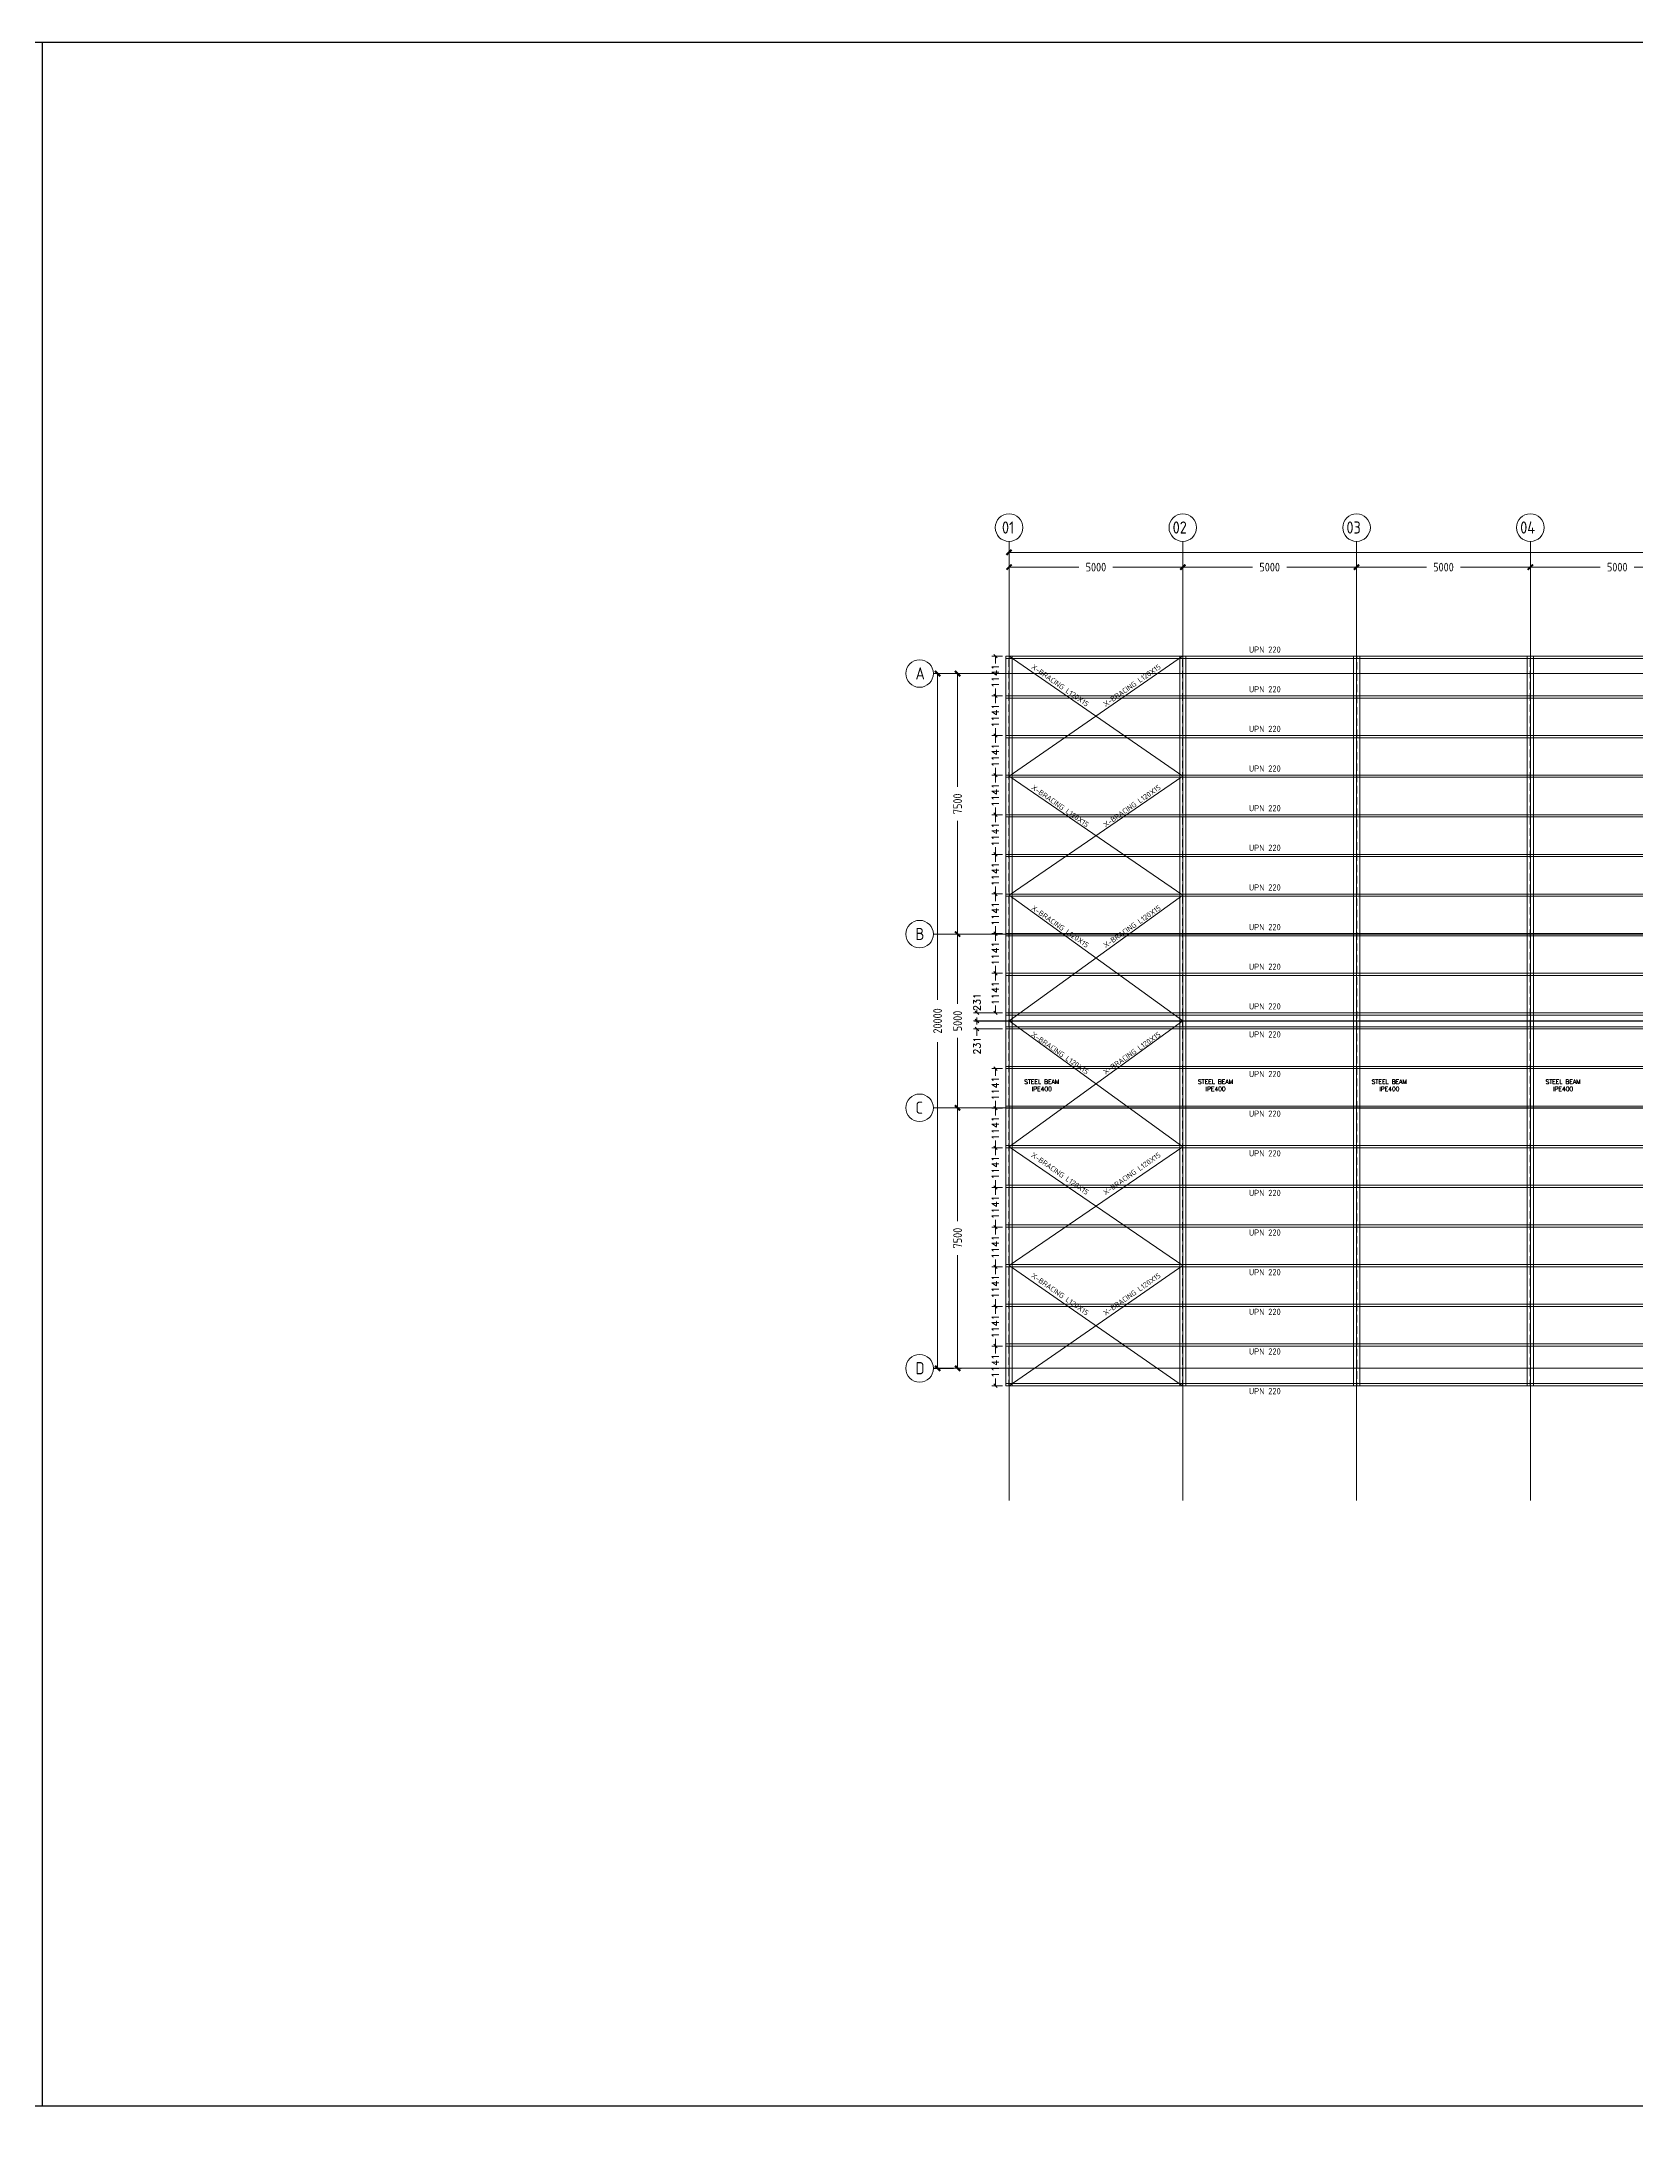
# Model space of a CAD drawing. Header units: millimetres. Extents: x -388065 to 2372687422, y -192755 to 667797.
# Drawn here: x 402271 to 448135, y 577880 to 638332 of the extents above; entities that cross this region are included whole.
import ezdxf

# ---------------------------------------------------------------- set-up
doc = ezdxf.new("R2010")
doc.units = ezdxf.units.MM
doc.linetypes.add('HIDDEN2', pattern=[4.7625, 3.175, -1.5875])
for name, color, linetype, lineweight in [('STR-DIM', 1, 'Continuous', 9), ('STR-GRID', 248, 'Continuous', 9), ('STR-STEEL_IN_SEC', 6, 'Continuous', 15), ('STR-STEEL_IN_SEC_HIDD', 6, 'HIDDEN2', 15), ('STR-TEXT', 7, 'Continuous', 9)]:
    doc.layers.add(name, color=color, linetype=linetype, lineweight=lineweight)
doc.styles.add('MINA_MM', font='romans.shx', dxfattribs={"height": 200})
doc.styles.add('MINA_MM_ANNOT_PLAN', font='dim.shx', dxfattribs={"height": 350})
doc.styles.add('MINA_MM_LAYOUT', font='dim.shx', dxfattribs={"height": 250})
doc.styles.add('MINA_MM_X-SEC', font='romans.shx', dxfattribs={"height": 125})
doc.dimstyles.new('MINA_MM', dxfattribs={"dimtxt": 200, "dimasz": 100, "dimexe": 100, "dimexo": 100, "dimgap": 50, "dimtad": 0, "dimdec": 0, "dimzin": 0, "dimdsep": 46, "dimtxsty": 'MINA_MM', "dimblk": 'OBLIQUE', "dimcen": 0.09, "dimclrd": 256, "dimclre": 256, "dimclrt": 7, "dimadec": 0, "dimazin": 0, "dimtfac": 1, "dimtdec": 0, "dimtix": 1, "dimtofl": 0, "dimtmove": 0, "dimatfit": 0, "dimfxl": 1, "dimtolj": 1, "dimtzin": 0, "dimlwd": -1, "dimlwe": -1, "dimarcsym": 0})
doc.dimstyles.new('MINA_MM_LAYOUT', dxfattribs={"dimtxt": 250, "dimasz": 150, "dimexe": 100, "dimexo": 100, "dimgap": 50, "dimtad": 0, "dimdec": 0, "dimzin": 0, "dimdsep": 46, "dimtxsty": 'MINA_MM_LAYOUT', "dimblk": 'ARCHTICK', "dimcen": 0.09, "dimclrd": 256, "dimclre": 256, "dimclrt": 7, "dimadec": 0, "dimazin": 0, "dimtfac": 1, "dimtdec": 0, "dimtix": 1, "dimtofl": 0, "dimtmove": 0, "dimatfit": 0, "dimfxl": 1, "dimtolj": 1, "dimtzin": 0, "dimlwd": -1, "dimlwe": -1, "dimarcsym": 0})

# ---------------------------------------------------------------- blocks, each defined once
blk = doc.blocks.new('*U1205')
blk.add_lwpolyline([(-56558, 29706), (-56558, -29706), (56558, -29706)])
blk = doc.blocks.new('*U1206')
at = {"color": 0, "linetype": 'ByBlock', "lineweight": -2, "transparency": 16777216}
for p in [(226230, 356472), (339345, 356472)]:
    blk.add_blockref('*U1205', p, dxfattribs=at)
blk = doc.blocks.new('_ARCHTICK')
at = {"color": 0, "linetype": 'ByBlock', "const_width": 0.4}
blk.add_lwpolyline([(-0.5, -0.5), (0.5, 0.5)], dxfattribs=at)
blk = doc.blocks.new('*D2523')
at = {"layer": 'Defpoints', "color": 0, "ltscale": 10, "transparency": 16777216}
for p in [(90750, 622941), (95750, 623215), (95750, 622941)]:
    blk.add_point(p, dxfattribs=at)
at = {"layer": 'STR-DIM', "ltscale": 10, "transparency": 16777216}
for p, q in [((90750, 623041), (90750, 623315)), ((95750, 623041), (95750, 623315)), ((90750, 623215), (92759, 623215)), ((95750, 623215), (93740, 623215))]:
    blk.add_line(p, q, dxfattribs=at)
at = {"layer": 'STR-DIM', "ltscale": 10, "transparency": 16777216, "xscale": 150, "yscale": 150, "zscale": 150, "rotation": 180}
blk.add_blockref('_ARCHTICK', (90750, 623215), dxfattribs=at)
at = {"layer": 'STR-DIM', "ltscale": 10, "transparency": 16777216, "xscale": 150, "yscale": 150, "zscale": 150}
blk.add_blockref('_ARCHTICK', (95750, 623215), dxfattribs=at)
at = {"layer": 'STR-DIM', "color": 7, "ltscale": 10, "transparency": 16777216, "insert": (93250, 623215), "char_height": 250, "attachment_point": 5, "style": 'MINA_MM_LAYOUT'}
blk.add_mtext('\\A1;5000', dxfattribs=at)
blk = doc.blocks.new('*D2524')
at = {"layer": 'Defpoints', "color": 0, "ltscale": 10, "transparency": 16777216}
for p in [(141050, 623641), (90750, 622941), (141050, 622941)]:
    blk.add_point(p, dxfattribs=at)
at = {"layer": 'STR-DIM', "ltscale": 10, "transparency": 16777216}
for p, q in [((90750, 623041), (90750, 623741)), ((90750, 623641), (115290, 623641)), ((141050, 623641), (116509, 623641)), ((141050, 623041), (141050, 623741))]:
    blk.add_line(p, q, dxfattribs=at)
at = {"layer": 'STR-DIM', "ltscale": 10, "transparency": 16777216, "xscale": 150, "yscale": 150, "zscale": 150, "rotation": 180}
blk.add_blockref('_ARCHTICK', (90750, 623641), dxfattribs=at)
at = {"layer": 'STR-DIM', "ltscale": 10, "transparency": 16777216, "xscale": 150, "yscale": 150, "zscale": 150}
blk.add_blockref('_ARCHTICK', (141050, 623641), dxfattribs=at)
at = {"layer": 'STR-DIM', "color": 7, "ltscale": 10, "transparency": 16777216, "insert": (115900, 623641), "char_height": 250, "attachment_point": 5, "style": 'MINA_MM_LAYOUT'}
blk.add_mtext('\\A1;50300', dxfattribs=at)
blk = doc.blocks.new('*D2525')
at = {"layer": 'Defpoints', "color": 0, "transparency": 16777216}
for p in [(95750, 622941), (100750, 623215), (100750, 622941)]:
    blk.add_point(p, dxfattribs=at)
at = {"layer": 'STR-DIM', "transparency": 16777216}
for p, q in [((95750, 623041), (95750, 623315)), ((100750, 623041), (100750, 623315)), ((95750, 623215), (97759, 623215)), ((100750, 623215), (98740, 623215))]:
    blk.add_line(p, q, dxfattribs=at)
at = {"layer": 'STR-DIM', "transparency": 16777216, "xscale": 150, "yscale": 150, "zscale": 150, "rotation": 180}
blk.add_blockref('_ARCHTICK', (95750, 623215), dxfattribs=at)
at = {"layer": 'STR-DIM', "transparency": 16777216, "xscale": 150, "yscale": 150, "zscale": 150}
blk.add_blockref('_ARCHTICK', (100750, 623215), dxfattribs=at)
at = {"layer": 'STR-DIM', "color": 7, "transparency": 16777216, "insert": (98250, 623215), "char_height": 250, "attachment_point": 5, "style": 'MINA_MM_LAYOUT'}
blk.add_mtext('\\A1;5000', dxfattribs=at)
blk = doc.blocks.new('*D2526')
at = {"layer": 'Defpoints', "color": 0, "transparency": 16777216}
for p in [(100750, 622941), (105750, 623215), (105750, 622941)]:
    blk.add_point(p, dxfattribs=at)
at = {"layer": 'STR-DIM', "transparency": 16777216}
for p, q in [((100750, 623041), (100750, 623315)), ((105750, 623041), (105750, 623315)), ((100750, 623215), (102759, 623215)), ((105750, 623215), (103740, 623215))]:
    blk.add_line(p, q, dxfattribs=at)
at = {"layer": 'STR-DIM', "transparency": 16777216, "xscale": 150, "yscale": 150, "zscale": 150, "rotation": 180}
blk.add_blockref('_ARCHTICK', (100750, 623215), dxfattribs=at)
at = {"layer": 'STR-DIM', "transparency": 16777216, "xscale": 150, "yscale": 150, "zscale": 150}
blk.add_blockref('_ARCHTICK', (105750, 623215), dxfattribs=at)
at = {"layer": 'STR-DIM', "color": 7, "transparency": 16777216, "insert": (103250, 623215), "char_height": 250, "attachment_point": 5, "style": 'MINA_MM_LAYOUT'}
blk.add_mtext('\\A1;5000', dxfattribs=at)
blk = doc.blocks.new('*D2527')
at = {"layer": 'Defpoints', "color": 0, "transparency": 16777216}
for p in [(105750, 622941), (110750, 623215), (110750, 622941)]:
    blk.add_point(p, dxfattribs=at)
at = {"layer": 'STR-DIM', "transparency": 16777216}
for p, q in [((105750, 623041), (105750, 623315)), ((110750, 623041), (110750, 623315)), ((105750, 623215), (107759, 623215)), ((110750, 623215), (108740, 623215))]:
    blk.add_line(p, q, dxfattribs=at)
at = {"layer": 'STR-DIM', "transparency": 16777216, "xscale": 150, "yscale": 150, "zscale": 150, "rotation": 180}
blk.add_blockref('_ARCHTICK', (105750, 623215), dxfattribs=at)
at = {"layer": 'STR-DIM', "transparency": 16777216, "xscale": 150, "yscale": 150, "zscale": 150}
blk.add_blockref('_ARCHTICK', (110750, 623215), dxfattribs=at)
at = {"layer": 'STR-DIM', "color": 7, "transparency": 16777216, "insert": (108250, 623215), "char_height": 250, "attachment_point": 5, "style": 'MINA_MM_LAYOUT'}
blk.add_mtext('\\A1;5000', dxfattribs=at)
blk = doc.blocks.new('*D2534')
at = {"layer": 'Defpoints', "color": 0, "ltscale": 10, "transparency": 16777216}
for p in [(89250, 620151), (88694, 600151), (89250, 600151)]:
    blk.add_point(p, dxfattribs=at)
at = {"layer": 'STR-DIM', "ltscale": 10, "transparency": 16777216}
for p, q in [((89150, 620151), (88594, 620151)), ((88694, 620151), (88694, 610761)), ((88694, 600151), (88694, 609542)), ((89150, 600151), (88594, 600151))]:
    blk.add_line(p, q, dxfattribs=at)
at = {"layer": 'STR-DIM', "ltscale": 10, "transparency": 16777216, "xscale": 150, "yscale": 150, "zscale": 150}
for p, rotation in [((88694, 620151), 90), ((88694, 600151), 270)]:
    blk.add_blockref('_ARCHTICK', p, dxfattribs=dict(at, rotation=rotation))
at = {"layer": 'STR-DIM', "color": 7, "ltscale": 10, "transparency": 16777216, "insert": (88694, 610151), "char_height": 250, "attachment_point": 5, "rotation": 90, "style": 'MINA_MM_LAYOUT'}
blk.add_mtext('\\A1;20000', dxfattribs=at)
blk = doc.blocks.new('*D2535')
at = {"layer": 'Defpoints', "color": 0, "ltscale": 10, "transparency": 16777216}
for p in [(89250, 620151), (89270, 612651), (89750, 612651)]:
    blk.add_point(p, dxfattribs=at)
at = {"layer": 'STR-DIM', "ltscale": 10, "transparency": 16777216}
for p, q in [((89270, 620151), (89270, 616892)), ((89350, 620151), (89370, 620151)), ((89270, 612651), (89270, 615911)), ((89650, 612651), (89170, 612651))]:
    blk.add_line(p, q, dxfattribs=at)
at = {"layer": 'STR-DIM', "ltscale": 10, "transparency": 16777216, "xscale": 150, "yscale": 150, "zscale": 150}
for p, rotation in [((89270, 620151), 90), ((89270, 612651), 270)]:
    blk.add_blockref('_ARCHTICK', p, dxfattribs=dict(at, rotation=rotation))
at = {"layer": 'STR-DIM', "color": 7, "ltscale": 10, "transparency": 16777216, "insert": (89270, 616401), "char_height": 250, "attachment_point": 5, "rotation": 90, "style": 'MINA_MM_LAYOUT'}
blk.add_mtext('\\A1;7500', dxfattribs=at)
blk = doc.blocks.new('*D2536')
at = {"layer": 'Defpoints', "color": 0, "transparency": 16777216}
for p in [(89750, 612651), (89270, 607651), (89750, 607651)]:
    blk.add_point(p, dxfattribs=at)
at = {"layer": 'STR-DIM', "transparency": 16777216}
for p, q in [((89650, 612651), (89170, 612651)), ((89270, 612651), (89270, 610642)), ((89270, 607651), (89270, 609661)), ((89650, 607651), (89170, 607651))]:
    blk.add_line(p, q, dxfattribs=at)
at = {"layer": 'STR-DIM', "transparency": 16777216, "xscale": 150, "yscale": 150, "zscale": 150}
for p, rotation in [((89270, 612651), 90), ((89270, 607651), 270)]:
    blk.add_blockref('_ARCHTICK', p, dxfattribs=dict(at, rotation=rotation))
at = {"layer": 'STR-DIM', "color": 7, "transparency": 16777216, "insert": (89270, 610151), "char_height": 250, "attachment_point": 5, "rotation": 90, "style": 'MINA_MM_LAYOUT'}
blk.add_mtext('\\A1;5000', dxfattribs=at)
blk = doc.blocks.new('*D2537')
at = {"layer": 'Defpoints', "color": 0, "transparency": 16777216}
for p in [(89750, 607651), (89250, 600151), (89270, 600151)]:
    blk.add_point(p, dxfattribs=at)
at = {"layer": 'STR-DIM', "transparency": 16777216}
for p, q in [((89650, 607651), (89170, 607651)), ((89270, 607651), (89270, 604392)), ((89270, 600151), (89270, 603411)), ((89350, 600151), (89370, 600151))]:
    blk.add_line(p, q, dxfattribs=at)
at = {"layer": 'STR-DIM', "transparency": 16777216, "xscale": 150, "yscale": 150, "zscale": 150}
for p, rotation in [((89270, 607651), 90), ((89270, 600151), 270)]:
    blk.add_blockref('_ARCHTICK', p, dxfattribs=dict(at, rotation=rotation))
at = {"layer": 'STR-DIM', "color": 7, "transparency": 16777216, "insert": (89270, 603901), "char_height": 250, "attachment_point": 5, "rotation": 90, "style": 'MINA_MM_LAYOUT'}
blk.add_mtext('\\A1;7500', dxfattribs=at)
blk = doc.blocks.new('*U1711')
at = {"layer": 'STR-STEEL_IN_SEC'}
blk.add_lwpolyline([(-90, 10500), (90, 10500), (90, -10500), (-90, -10500)], close=True, dxfattribs=at)
at = {"layer": 'STR-STEEL_IN_SEC_HIDD', "ltscale": 0.5}
for p, q in [((4.3, 10500), (-4.3, 10500)), ((-4.3, 10500), (-4.3, -10500)), ((4.3, -10500), (4.3, 10500)), ((-4.3, -10500), (4.3, -10500))]:
    blk.add_line(p, q, dxfattribs=at)
blk = doc.blocks.new('*U1712')
at = {"layer": 'STR-STEEL_IN_SEC', "color": 0, "linetype": 'ByBlock', "lineweight": -2, "transparency": 16777216}
for p in [(0, 0), (5000, 0), (10000, 0), (15000, 0), (20000, 0), (25000, 0), (30000, 0), (35000, 0), (40000, 0), (45000, 0)]:
    blk.add_blockref('*U1711', p, dxfattribs=at)
blk = doc.blocks.new('*U2111')
at = {"layer": 'STR-DIM'}
blk.add_lwpolyline([(-2500, -32), (2500, -32), (2500, 32), (-2500, 32), (-2500, -32)], dxfattribs=at)
blk = doc.blocks.new('*U2112')
at = {"layer": 'STR-DIM', "color": 0, "linetype": 'ByBlock', "lineweight": -2, "transparency": 16777216}
for p in [(0, 10269), (0, 9128), (0, 7987), (0, 6846), (0, 5705), (0, 4564), (0, 3423), (0, 2282), (0, 1141), (0, 0)]:
    blk.add_blockref('*U2111', p, dxfattribs=at)
blk = doc.blocks.new('*U1713')
at = {"layer": 'STR-DIM'}
blk.add_blockref('*U2112', (0, -4974), dxfattribs=at)
blk = doc.blocks.new('*U1714')
at = {"layer": 'STR-DIM', "color": 0, "linetype": 'ByBlock', "lineweight": -2, "transparency": 16777216}
for p in [(0, 0), (5000, 0), (10000, 0), (15000, 0), (20000, 0), (25000, 0), (30000, 0), (35000, 0), (40000, 0)]:
    blk.add_blockref('*U1713', p, dxfattribs=at)
blk = doc.blocks.new('bracing 2')
at = {"layer": 'STR-DIM'}
blk.add_lwpolyline([(430099, 599651), (435095, 603107), (430095, 606530), (435095, 610151)], dxfattribs=at)
blk = doc.blocks.new('*U1734')
at = {"layer": 'STR-TEXT', "color": 7, "ltscale": 10, "insert": (0, 0), "char_height": 180, "width": 2665.23, "attachment_point": 5, "style": 'MINA_MM_LAYOUT'}
blk.add_mtext('\\A1;UPN 220', dxfattribs=at)
blk = doc.blocks.new('*U1735')
at = {"layer": 'STR-DIM', "color": 0, "linetype": 'ByBlock', "lineweight": -2, "transparency": 16777216}
for p in [(0, 10269), (0, 9128), (0, 7987), (0, 6846), (0, 5705), (0, 4564), (0, 3423), (0, 2282), (0, 1141), (0, 0)]:
    blk.add_blockref('*U1734', p, dxfattribs=at)
blk = doc.blocks.new('_OBLIQUE')
at = {"color": 0, "linetype": 'ByBlock'}
blk.add_line((-0.5, -0.5), (0.5, 0.5), dxfattribs=at)
blk = doc.blocks.new('*D1736')
at = {"layer": 'Defpoints', "color": 0, "ltscale": 0.1, "transparency": 16777216}
for p in [(430005, 610151), (429172, 609921), (430005, 609921)]:
    blk.add_point(p, dxfattribs=at)
at = {"layer": 'STR-DIM', "ltscale": 0.1, "transparency": 16777216}
for p, q in [((429905, 610151), (429072, 610151)), ((429172, 610151), (429172, 610251)), ((429905, 609921), (429072, 609921)), ((429172, 609921), (429172, 609721))]:
    blk.add_line(p, q, dxfattribs=at)
at = {"layer": 'STR-DIM', "ltscale": 0.1, "transparency": 16777216, "xscale": 100, "yscale": 100, "zscale": 100}
for p, rotation in [((429172, 610151), 270), ((429172, 609921), 90)]:
    blk.add_blockref('_OBLIQUE', p, dxfattribs=dict(at, rotation=rotation))
at = {"layer": 'STR-DIM', "color": 7, "ltscale": 0.1, "transparency": 16777216, "insert": (429172, 609442), "char_height": 200, "attachment_point": 5, "rotation": 90, "style": 'MINA_MM'}
blk.add_mtext('\\A1;231', dxfattribs=at)
blk = doc.blocks.new('*D2046')
at = {"layer": 'Defpoints', "color": 0, "ltscale": 0.1, "transparency": 16777216}
for p in [(429172, 610383), (430005, 610383), (430005, 610151)]:
    blk.add_point(p, dxfattribs=at)
at = {"layer": 'STR-DIM', "ltscale": 0.1, "transparency": 16777216}
for p, q in [((429905, 610383), (429072, 610383)), ((429905, 610151), (429072, 610151)), ((429172, 610383), (429172, 610483)), ((429172, 610151), (429172, 610051))]:
    blk.add_line(p, q, dxfattribs=at)
at = {"layer": 'STR-DIM', "ltscale": 0.1, "transparency": 16777216, "xscale": 100, "yscale": 100, "zscale": 100}
for p, rotation in [((429172, 610383), 270), ((429172, 610151), 90)]:
    blk.add_blockref('_OBLIQUE', p, dxfattribs=dict(at, rotation=rotation))
at = {"layer": 'STR-DIM', "color": 7, "ltscale": 0.1, "transparency": 16777216, "insert": (429172, 610694), "char_height": 200, "attachment_point": 5, "rotation": 90, "style": 'MINA_MM'}
blk.add_mtext('\\A1;231', dxfattribs=at)
blk = doc.blocks.new('*D2047')
at = {"layer": 'Defpoints', "color": 0, "ltscale": 0.1, "transparency": 16777216}
for p in [(429704, 611523), (430005, 611523), (430005, 610383)]:
    blk.add_point(p, dxfattribs=at)
at = {"layer": 'STR-DIM', "ltscale": 0.1, "transparency": 16777216}
for p, q in [((429905, 611523), (429604, 611523)), ((429704, 611523), (429704, 611312)), ((429704, 610383), (429704, 610593)), ((429905, 610383), (429604, 610383))]:
    blk.add_line(p, q, dxfattribs=at)
at = {"layer": 'STR-DIM', "ltscale": 0.1, "transparency": 16777216, "xscale": 100, "yscale": 100, "zscale": 100}
for p, rotation in [((429704, 611523), 90), ((429704, 610383), 270)]:
    blk.add_blockref('_OBLIQUE', p, dxfattribs=dict(at, rotation=rotation))
at = {"layer": 'STR-DIM', "color": 7, "ltscale": 0.1, "transparency": 16777216, "insert": (429704, 610953), "char_height": 200, "attachment_point": 5, "rotation": 90, "style": 'MINA_MM'}
blk.add_mtext('\\A1;1141', dxfattribs=at)
blk = doc.blocks.new('*D2048')
at = {"layer": 'Defpoints', "color": 0, "ltscale": 0.1, "transparency": 16777216}
for p in [(429704, 612665), (430005, 612665), (430005, 611523)]:
    blk.add_point(p, dxfattribs=at)
at = {"layer": 'STR-DIM', "ltscale": 0.1, "transparency": 16777216}
for p, q in [((429905, 612665), (429604, 612665)), ((429704, 612665), (429704, 612453)), ((429905, 611523), (429604, 611523)), ((429704, 611523), (429704, 611734))]:
    blk.add_line(p, q, dxfattribs=at)
at = {"layer": 'STR-DIM', "ltscale": 0.1, "transparency": 16777216, "xscale": 100, "yscale": 100, "zscale": 100}
for p, rotation in [((429704, 612665), 90), ((429704, 611523), 270)]:
    blk.add_blockref('_OBLIQUE', p, dxfattribs=dict(at, rotation=rotation))
at = {"layer": 'STR-DIM', "color": 7, "ltscale": 0.1, "transparency": 16777216, "insert": (429704, 612094), "char_height": 200, "attachment_point": 5, "rotation": 90, "style": 'MINA_MM'}
blk.add_mtext('\\A1;1141', dxfattribs=at)
blk = doc.blocks.new('*D2049')
at = {"layer": 'Defpoints', "color": 0, "ltscale": 0.1, "transparency": 16777216}
for p in [(429704, 613806), (430005, 613806), (430005, 612665)]:
    blk.add_point(p, dxfattribs=at)
at = {"layer": 'STR-DIM', "ltscale": 0.1, "transparency": 16777216}
for p, q in [((429905, 613806), (429604, 613806)), ((429704, 613806), (429704, 613595)), ((429905, 612665), (429604, 612665)), ((429704, 612665), (429704, 612876))]:
    blk.add_line(p, q, dxfattribs=at)
at = {"layer": 'STR-DIM', "ltscale": 0.1, "transparency": 16777216, "xscale": 100, "yscale": 100, "zscale": 100}
for p, rotation in [((429704, 613806), 90), ((429704, 612665), 270)]:
    blk.add_blockref('_OBLIQUE', p, dxfattribs=dict(at, rotation=rotation))
at = {"layer": 'STR-DIM', "color": 7, "ltscale": 0.1, "transparency": 16777216, "insert": (429704, 613235), "char_height": 200, "attachment_point": 5, "rotation": 90, "style": 'MINA_MM'}
blk.add_mtext('\\A1;1141', dxfattribs=at)
blk = doc.blocks.new('*D2050')
at = {"layer": 'Defpoints', "color": 0, "ltscale": 0.1, "transparency": 16777216}
for p in [(429704, 614947), (430005, 614947), (430005, 613806)]:
    blk.add_point(p, dxfattribs=at)
at = {"layer": 'STR-DIM', "ltscale": 0.1, "transparency": 16777216}
for p, q in [((429905, 614947), (429604, 614947)), ((429704, 614947), (429704, 614736)), ((429905, 613806), (429604, 613806)), ((429704, 613806), (429704, 614017))]:
    blk.add_line(p, q, dxfattribs=at)
at = {"layer": 'STR-DIM', "ltscale": 0.1, "transparency": 16777216, "xscale": 100, "yscale": 100, "zscale": 100}
for p, rotation in [((429704, 614947), 90), ((429704, 613806), 270)]:
    blk.add_blockref('_OBLIQUE', p, dxfattribs=dict(at, rotation=rotation))
at = {"layer": 'STR-DIM', "color": 7, "ltscale": 0.1, "transparency": 16777216, "insert": (429704, 614376), "char_height": 200, "attachment_point": 5, "rotation": 90, "style": 'MINA_MM'}
blk.add_mtext('\\A1;1141', dxfattribs=at)
blk = doc.blocks.new('*D2051')
at = {"layer": 'Defpoints', "color": 0, "ltscale": 0.1, "transparency": 16777216}
for p in [(429704, 616088), (430005, 616088), (430005, 614947)]:
    blk.add_point(p, dxfattribs=at)
at = {"layer": 'STR-DIM', "ltscale": 0.1, "transparency": 16777216}
for p, q in [((429905, 616088), (429604, 616088)), ((429704, 616088), (429704, 615877)), ((429905, 614947), (429604, 614947)), ((429704, 614947), (429704, 615158))]:
    blk.add_line(p, q, dxfattribs=at)
at = {"layer": 'STR-DIM', "ltscale": 0.1, "transparency": 16777216, "xscale": 100, "yscale": 100, "zscale": 100}
for p, rotation in [((429704, 616088), 90), ((429704, 614947), 270)]:
    blk.add_blockref('_OBLIQUE', p, dxfattribs=dict(at, rotation=rotation))
at = {"layer": 'STR-DIM', "color": 7, "ltscale": 0.1, "transparency": 16777216, "insert": (429704, 615517), "char_height": 200, "attachment_point": 5, "rotation": 90, "style": 'MINA_MM'}
blk.add_mtext('\\A1;1141', dxfattribs=at)
blk = doc.blocks.new('*D2052')
at = {"layer": 'Defpoints', "color": 0, "ltscale": 0.1, "transparency": 16777216}
for p in [(429704, 617229), (430005, 617229), (430005, 616088)]:
    blk.add_point(p, dxfattribs=at)
at = {"layer": 'STR-DIM', "ltscale": 0.1, "transparency": 16777216}
for p, q in [((429905, 617229), (429604, 617229)), ((429704, 617229), (429704, 617018)), ((429905, 616088), (429604, 616088)), ((429704, 616088), (429704, 616299))]:
    blk.add_line(p, q, dxfattribs=at)
at = {"layer": 'STR-DIM', "ltscale": 0.1, "transparency": 16777216, "xscale": 100, "yscale": 100, "zscale": 100}
for p, rotation in [((429704, 617229), 90), ((429704, 616088), 270)]:
    blk.add_blockref('_OBLIQUE', p, dxfattribs=dict(at, rotation=rotation))
at = {"layer": 'STR-DIM', "color": 7, "ltscale": 0.1, "transparency": 16777216, "insert": (429704, 616658), "char_height": 200, "attachment_point": 5, "rotation": 90, "style": 'MINA_MM'}
blk.add_mtext('\\A1;1141', dxfattribs=at)
blk = doc.blocks.new('*D2053')
at = {"layer": 'Defpoints', "color": 0, "ltscale": 0.1, "transparency": 16777216}
for p in [(429704, 618370), (430005, 618370), (430005, 617229)]:
    blk.add_point(p, dxfattribs=at)
at = {"layer": 'STR-DIM', "ltscale": 0.1, "transparency": 16777216}
for p, q in [((429905, 618370), (429604, 618370)), ((429704, 618370), (429704, 618159)), ((429905, 617229), (429604, 617229)), ((429704, 617229), (429704, 617440))]:
    blk.add_line(p, q, dxfattribs=at)
at = {"layer": 'STR-DIM', "ltscale": 0.1, "transparency": 16777216, "xscale": 100, "yscale": 100, "zscale": 100}
for p, rotation in [((429704, 618370), 90), ((429704, 617229), 270)]:
    blk.add_blockref('_OBLIQUE', p, dxfattribs=dict(at, rotation=rotation))
at = {"layer": 'STR-DIM', "color": 7, "ltscale": 0.1, "transparency": 16777216, "insert": (429704, 617799), "char_height": 200, "attachment_point": 5, "rotation": 90, "style": 'MINA_MM'}
blk.add_mtext('\\A1;1141', dxfattribs=at)
blk = doc.blocks.new('*D2054')
at = {"layer": 'Defpoints', "color": 0, "ltscale": 0.1, "transparency": 16777216}
for p in [(429704, 619511), (430005, 619511), (430005, 618370)]:
    blk.add_point(p, dxfattribs=at)
at = {"layer": 'STR-DIM', "ltscale": 0.1, "transparency": 16777216}
for p, q in [((429905, 619511), (429604, 619511)), ((429704, 619511), (429704, 619300)), ((429704, 618370), (429704, 618581)), ((429905, 618370), (429604, 618370))]:
    blk.add_line(p, q, dxfattribs=at)
at = {"layer": 'STR-DIM', "ltscale": 0.1, "transparency": 16777216, "xscale": 100, "yscale": 100, "zscale": 100}
for p, rotation in [((429704, 619511), 90), ((429704, 618370), 270)]:
    blk.add_blockref('_OBLIQUE', p, dxfattribs=dict(at, rotation=rotation))
at = {"layer": 'STR-DIM', "color": 7, "ltscale": 0.1, "transparency": 16777216, "insert": (429704, 618940), "char_height": 200, "attachment_point": 5, "rotation": 90, "style": 'MINA_MM'}
blk.add_mtext('\\A1;1141', dxfattribs=at)
blk = doc.blocks.new('*D2055')
at = {"layer": 'Defpoints', "color": 0, "ltscale": 0.1, "transparency": 16777216}
for p in [(429704, 620652), (430005, 620652), (430005, 619511)]:
    blk.add_point(p, dxfattribs=at)
at = {"layer": 'STR-DIM', "ltscale": 0.1, "transparency": 16777216}
for p, q in [((429905, 620652), (429604, 620652)), ((429704, 620652), (429704, 620441)), ((429704, 619511), (429704, 619722)), ((429905, 619511), (429604, 619511))]:
    blk.add_line(p, q, dxfattribs=at)
at = {"layer": 'STR-DIM', "ltscale": 0.1, "transparency": 16777216, "xscale": 100, "yscale": 100, "zscale": 100}
for p, rotation in [((429704, 620652), 90), ((429704, 619511), 270)]:
    blk.add_blockref('_OBLIQUE', p, dxfattribs=dict(at, rotation=rotation))
at = {"layer": 'STR-DIM', "color": 7, "ltscale": 0.1, "transparency": 16777216, "insert": (429704, 620081), "char_height": 200, "attachment_point": 5, "rotation": 90, "style": 'MINA_MM'}
blk.add_mtext('\\A1;1141', dxfattribs=at)
blk = doc.blocks.new('*U2115')
at = {"layer": 'STR-DIM'}
blk.add_lwpolyline([(-2500, -32), (2500, -32), (2500, 32), (-2500, 32), (-2500, -32)], dxfattribs=at)
blk = doc.blocks.new('*U2116')
at = {"layer": 'STR-DIM', "color": 0, "linetype": 'ByBlock', "lineweight": -2, "transparency": 16777216}
for p in [(0, 10269), (0, 9128), (0, 7987), (0, 6846), (0, 5705), (0, 4564), (0, 3423), (0, 2282), (0, 1141), (0, 0)]:
    blk.add_blockref('*U2115', p, dxfattribs=at)
blk = doc.blocks.new('*U2113')
at = {"layer": 'STR-DIM'}
blk.add_blockref('*U2116', (0, -4974), dxfattribs=at)
blk = doc.blocks.new('*U2114')
at = {"layer": 'STR-DIM', "color": 0, "linetype": 'ByBlock', "lineweight": -2, "transparency": 16777216}
for p in [(0, 0), (5000, 0), (10000, 0), (15000, 0), (20000, 0), (25000, 0), (30000, 0), (35000, 0), (40000, 0)]:
    blk.add_blockref('*U2113', p, dxfattribs=at)
blk = doc.blocks.new('*U2117')
at = {"layer": 'STR-TEXT', "color": 7, "ltscale": 10, "insert": (0, 0), "char_height": 180, "width": 2665.23, "attachment_point": 5, "style": 'MINA_MM_LAYOUT'}
blk.add_mtext('\\A1;UPN 220', dxfattribs=at)
blk = doc.blocks.new('*U2118')
at = {"layer": 'STR-DIM', "color": 0, "linetype": 'ByBlock', "lineweight": -2, "transparency": 16777216}
for p in [(0, 10269), (0, 9128), (0, 7987), (0, 6846), (0, 5705), (0, 4564), (0, 3423), (0, 2282), (0, 1141), (0, 0)]:
    blk.add_blockref('*U2117', p, dxfattribs=at)
blk = doc.blocks.new('*D2119')
at = {"layer": 'Defpoints', "color": 0, "ltscale": 0.1, "transparency": 16777216}
for p in [(430005, 608779), (429704, 607638), (430005, 607638)]:
    blk.add_point(p, dxfattribs=at)
at = {"layer": 'STR-DIM', "ltscale": 0.1, "transparency": 16777216}
for p, q in [((429905, 608779), (429604, 608779)), ((429704, 608779), (429704, 608568)), ((429905, 607638), (429604, 607638)), ((429704, 607638), (429704, 607849))]:
    blk.add_line(p, q, dxfattribs=at)
at = {"layer": 'STR-DIM', "ltscale": 0.1, "transparency": 16777216, "xscale": 100, "yscale": 100, "zscale": 100}
for p, rotation in [((429704, 608779), 90), ((429704, 607638), 270)]:
    blk.add_blockref('_OBLIQUE', p, dxfattribs=dict(at, rotation=rotation))
at = {"layer": 'STR-DIM', "color": 7, "ltscale": 0.1, "transparency": 16777216, "insert": (429704, 608209), "char_height": 200, "attachment_point": 5, "rotation": 90, "style": 'MINA_MM'}
blk.add_mtext('\\A1;1141', dxfattribs=at)
blk = doc.blocks.new('*D2120')
at = {"layer": 'Defpoints', "color": 0, "ltscale": 0.1, "transparency": 16777216}
for p in [(430005, 607638), (429704, 606497), (430005, 606497)]:
    blk.add_point(p, dxfattribs=at)
at = {"layer": 'STR-DIM', "ltscale": 0.1, "transparency": 16777216}
for p, q in [((429905, 607638), (429604, 607638)), ((429704, 607638), (429704, 607427)), ((429905, 606497), (429604, 606497)), ((429704, 606497), (429704, 606708))]:
    blk.add_line(p, q, dxfattribs=at)
at = {"layer": 'STR-DIM', "ltscale": 0.1, "transparency": 16777216, "xscale": 100, "yscale": 100, "zscale": 100}
for p, rotation in [((429704, 607638), 90), ((429704, 606497), 270)]:
    blk.add_blockref('_OBLIQUE', p, dxfattribs=dict(at, rotation=rotation))
at = {"layer": 'STR-DIM', "color": 7, "ltscale": 0.1, "transparency": 16777216, "insert": (429704, 607068), "char_height": 200, "attachment_point": 5, "rotation": 90, "style": 'MINA_MM'}
blk.add_mtext('\\A1;1141', dxfattribs=at)
blk = doc.blocks.new('*D2121')
at = {"layer": 'Defpoints', "color": 0, "ltscale": 0.1, "transparency": 16777216}
for p in [(430005, 606497), (429704, 605356), (430005, 605356)]:
    blk.add_point(p, dxfattribs=at)
at = {"layer": 'STR-DIM', "ltscale": 0.1, "transparency": 16777216}
for p, q in [((429905, 606497), (429604, 606497)), ((429704, 606497), (429704, 606286)), ((429905, 605356), (429604, 605356)), ((429704, 605356), (429704, 605567))]:
    blk.add_line(p, q, dxfattribs=at)
at = {"layer": 'STR-DIM', "ltscale": 0.1, "transparency": 16777216, "xscale": 100, "yscale": 100, "zscale": 100}
for p, rotation in [((429704, 606497), 90), ((429704, 605356), 270)]:
    blk.add_blockref('_OBLIQUE', p, dxfattribs=dict(at, rotation=rotation))
at = {"layer": 'STR-DIM', "color": 7, "ltscale": 0.1, "transparency": 16777216, "insert": (429704, 605927), "char_height": 200, "attachment_point": 5, "rotation": 90, "style": 'MINA_MM'}
blk.add_mtext('\\A1;1141', dxfattribs=at)
blk = doc.blocks.new('*D2122')
at = {"layer": 'Defpoints', "color": 0, "ltscale": 0.1, "transparency": 16777216}
for p in [(430005, 605356), (429704, 604215), (430005, 604215)]:
    blk.add_point(p, dxfattribs=at)
at = {"layer": 'STR-DIM', "ltscale": 0.1, "transparency": 16777216}
for p, q in [((429905, 605356), (429604, 605356)), ((429704, 605356), (429704, 605145)), ((429905, 604215), (429604, 604215)), ((429704, 604215), (429704, 604426))]:
    blk.add_line(p, q, dxfattribs=at)
at = {"layer": 'STR-DIM', "ltscale": 0.1, "transparency": 16777216, "xscale": 100, "yscale": 100, "zscale": 100}
for p, rotation in [((429704, 605356), 90), ((429704, 604215), 270)]:
    blk.add_blockref('_OBLIQUE', p, dxfattribs=dict(at, rotation=rotation))
at = {"layer": 'STR-DIM', "color": 7, "ltscale": 0.1, "transparency": 16777216, "insert": (429704, 604786), "char_height": 200, "attachment_point": 5, "rotation": 90, "style": 'MINA_MM'}
blk.add_mtext('\\A1;1141', dxfattribs=at)
blk = doc.blocks.new('*D2123')
at = {"layer": 'Defpoints', "color": 0, "ltscale": 0.1, "transparency": 16777216}
for p in [(430005, 604215), (429704, 603074), (430005, 603074)]:
    blk.add_point(p, dxfattribs=at)
at = {"layer": 'STR-DIM', "ltscale": 0.1, "transparency": 16777216}
for p, q in [((429905, 604215), (429604, 604215)), ((429704, 604215), (429704, 604004)), ((429905, 603074), (429604, 603074)), ((429704, 603074), (429704, 603285))]:
    blk.add_line(p, q, dxfattribs=at)
at = {"layer": 'STR-DIM', "ltscale": 0.1, "transparency": 16777216, "xscale": 100, "yscale": 100, "zscale": 100}
for p, rotation in [((429704, 604215), 90), ((429704, 603074), 270)]:
    blk.add_blockref('_OBLIQUE', p, dxfattribs=dict(at, rotation=rotation))
at = {"layer": 'STR-DIM', "color": 7, "ltscale": 0.1, "transparency": 16777216, "insert": (429704, 603645), "char_height": 200, "attachment_point": 5, "rotation": 90, "style": 'MINA_MM'}
blk.add_mtext('\\A1;1141', dxfattribs=at)
blk = doc.blocks.new('*D2124')
at = {"layer": 'Defpoints', "color": 0, "ltscale": 0.1, "transparency": 16777216}
for p in [(430005, 603074), (429704, 601933), (430005, 601933)]:
    blk.add_point(p, dxfattribs=at)
at = {"layer": 'STR-DIM', "ltscale": 0.1, "transparency": 16777216}
for p, q in [((429905, 603074), (429604, 603074)), ((429704, 603074), (429704, 602863)), ((429704, 601933), (429704, 602144)), ((429905, 601933), (429604, 601933))]:
    blk.add_line(p, q, dxfattribs=at)
at = {"layer": 'STR-DIM', "ltscale": 0.1, "transparency": 16777216, "xscale": 100, "yscale": 100, "zscale": 100}
for p, rotation in [((429704, 603074), 90), ((429704, 601933), 270)]:
    blk.add_blockref('_OBLIQUE', p, dxfattribs=dict(at, rotation=rotation))
at = {"layer": 'STR-DIM', "color": 7, "ltscale": 0.1, "transparency": 16777216, "insert": (429704, 602504), "char_height": 200, "attachment_point": 5, "rotation": 90, "style": 'MINA_MM'}
blk.add_mtext('\\A1;1141', dxfattribs=at)
blk = doc.blocks.new('*D2125')
at = {"layer": 'Defpoints', "color": 0, "ltscale": 0.1, "transparency": 16777216}
for p in [(430005, 601933), (429704, 600793), (430005, 600793)]:
    blk.add_point(p, dxfattribs=at)
at = {"layer": 'STR-DIM', "ltscale": 0.1, "transparency": 16777216}
for p, q in [((429905, 601933), (429604, 601933)), ((429704, 601933), (429704, 601722)), ((429704, 600793), (429704, 601003)), ((429905, 600793), (429604, 600793))]:
    blk.add_line(p, q, dxfattribs=at)
at = {"layer": 'STR-DIM', "ltscale": 0.1, "transparency": 16777216, "xscale": 100, "yscale": 100, "zscale": 100}
for p, rotation in [((429704, 601933), 90), ((429704, 600793), 270)]:
    blk.add_blockref('_OBLIQUE', p, dxfattribs=dict(at, rotation=rotation))
at = {"layer": 'STR-DIM', "color": 7, "ltscale": 0.1, "transparency": 16777216, "insert": (429704, 601363), "char_height": 200, "attachment_point": 5, "rotation": 90, "style": 'MINA_MM'}
blk.add_mtext('\\A1;1141', dxfattribs=at)
blk = doc.blocks.new('*D2126')
at = {"layer": 'Defpoints', "color": 0, "ltscale": 0.1, "transparency": 16777216}
for p in [(430005, 600793), (429704, 599651), (430005, 599651)]:
    blk.add_point(p, dxfattribs=at)
at = {"layer": 'STR-DIM', "ltscale": 0.1, "transparency": 16777216}
for p, q in [((429905, 600793), (429604, 600793)), ((429704, 600793), (429704, 600581)), ((429704, 599651), (429704, 599862)), ((429905, 599651), (429604, 599651))]:
    blk.add_line(p, q, dxfattribs=at)
at = {"layer": 'STR-DIM', "ltscale": 0.1, "transparency": 16777216, "xscale": 100, "yscale": 100, "zscale": 100}
for p, rotation in [((429704, 600793), 90), ((429704, 599651), 270)]:
    blk.add_blockref('_OBLIQUE', p, dxfattribs=dict(at, rotation=rotation))
at = {"layer": 'STR-DIM', "color": 7, "ltscale": 0.1, "transparency": 16777216, "insert": (429704, 600222), "char_height": 200, "attachment_point": 5, "rotation": 90, "style": 'MINA_MM'}
blk.add_mtext('\\A1;1141', dxfattribs=at)
blk = doc.blocks.new('*U2131')
at = {"layer": 'STR-TEXT', "color": 7, "ltscale": 10, "char_height": 150, "width": 2524.76, "attachment_point": 5, "style": 'MINA_MM_LAYOUT'}
for insert, rotation in [((-1035, 0), 325), ((1035, 0), 35)]:
    blk.add_mtext('\\A1;X-BRACING L120X15', dxfattribs=dict(at, insert=insert, rotation=rotation))
blk = doc.blocks.new('*U2132')
at = {"layer": 'STR-DIM', "color": 0, "linetype": 'ByBlock', "lineweight": -2, "transparency": 16777216}
for p in [(0, 6941), (0, 3471), (0, 0)]:
    blk.add_blockref('*U2131', p, dxfattribs=at)
blk = doc.blocks.new('*U2133')
at = {"layer": 'STR-TEXT', "color": 7, "ltscale": 10, "char_height": 150, "width": 2524.76, "attachment_point": 5, "style": 'MINA_MM_LAYOUT'}
for insert, rotation in [((-1035, 0), 325), ((1035, 0), 35)]:
    blk.add_mtext('\\A1;X-BRACING L120X15', dxfattribs=dict(at, insert=insert, rotation=rotation))
blk = doc.blocks.new('*U2134')
at = {"layer": 'STR-DIM', "color": 0, "linetype": 'ByBlock', "lineweight": -2, "transparency": 16777216}
for p in [(0, 6941), (0, 3471), (0, 0)]:
    blk.add_blockref('*U2133', p, dxfattribs=at)
blk = doc.blocks.new('*U2143')
at = {"layer": 'STR-TEXT', "color": 7, "ltscale": 10, "insert": (0, 0), "char_height": 125, "attachment_point": 5, "style": 'MINA_MM_X-SEC'}
blk.add_mtext('\\A1;STEEL BEAM\\PIPE400', dxfattribs=at)
blk = doc.blocks.new('*U2144')
at = {"layer": 'STR-DIM', "color": 0, "linetype": 'ByBlock', "lineweight": -2, "transparency": 16777216}
for p in [(0, 0), (5000, 0), (10000, 0), (15000, 0)]:
    blk.add_blockref('*U2143', p, dxfattribs=at)
blk = doc.blocks.new('grids')
at = {"layer": 'STR-GRID', "ltscale": 10}
for p, q in [((90749.9, 623956.2), (90749.9, 596346.6)), ((95749.9, 623956.2), (95749.9, 596346.6)), ((100749.9, 623956.2), (100749.9, 596346.6)), ((105749.9, 623956.2), (105749.9, 596346.6)), ((88573.5, 620151.4), (152889.1, 620151.4)), ((88573.5, 612651.4), (152889.1, 612651.4)), ((88573.5, 607651.4), (152889.1, 607651.4)), ((88573.5, 600151.4), (152889.1, 600151.4))]:
    blk.add_line(p, q, dxfattribs=at)
for centre in [(90749.9, 624352.3), (95749.9, 624352.3), (100749.9, 624352.3), (105749.9, 624352.3), (88177.4, 620151.4), (88177.4, 612651.4), (88177.4, 607651.4), (88177.4, 600151.4)]:
    blk.add_circle(centre, 396.1, dxfattribs=at)
at = {"layer": 'STR-TEXT', "char_height": 350, "attachment_point": 1, "style": 'MINA_MM_ANNOT_PLAN'}
for s, insert in [('01', (90546.1, 624530.8)), ('02', (95458.1, 624530.8)), ('03', (100458.1, 624530.8)), ('04', (105458.1, 624530.8)), ('A', (88059.7, 620329.9)), ('B', (88059.7, 612829.9)), ('C', (88059.7, 607829.9)), ('D', (88059.7, 600329.9))]:
    blk.add_mtext_dynamic_manual_height_columns(s, width=668.667, gutter_width=12.5, heights=[0], dxfattribs=dict(at, insert=insert))
at = {"layer": 'STR-DIM', "ltscale": 10}
for base, p2, picture, middle in [((141049.9, 623641.4), (141049.9, 622940.8), '*D2524', (115899.9, 623641.4)), ((95749.9, 623215.2), (95749.9, 622940.8), '*D2523', (93249.9, 623215.2))]:
    dim = blk.add_linear_dim(base=base, p1=(90749.9, 622940.8), p2=p2, dimstyle='MINA_MM_LAYOUT', dxfattribs=at)
    dim.commit()
    dim.dimension.update_dxf_attribs({"geometry": picture, "text_midpoint": middle})
at = {"layer": 'STR-DIM'}
for base, p1, p2, picture, middle in [((100749.9, 623215.2), (95749.9, 622940.8), (100749.9, 622940.8), '*D2525', (98249.9, 623215.2)), ((105749.9, 623215.2), (100749.9, 622940.8), (105749.9, 622940.8), '*D2526', (103249.9, 623215.2)), ((110749.9, 623215.2), (105749.9, 622940.8), (110749.9, 622940.8), '*D2527', (108249.9, 623215.2))]:
    dim = blk.add_linear_dim(base=base, p1=p1, p2=p2, dimstyle='MINA_MM_LAYOUT', dxfattribs=at)
    dim.commit()
    dim.dimension.update_dxf_attribs({"geometry": picture, "text_midpoint": middle})
at = {"layer": 'STR-DIM', "ltscale": 10}
for base, p2, picture, middle in [((88694.3, 600151.4), (89249.9, 600151.4), '*D2534', (88694.3, 610151.4)), ((89270, 612651.4), (89749.9, 612651.4), '*D2535', (89270, 616401.4))]:
    dim = blk.add_linear_dim(base=base, p1=(89249.9, 620151.4), p2=p2, angle=90, dimstyle='MINA_MM_LAYOUT', dxfattribs=at)
    dim.commit()
    dim.dimension.update_dxf_attribs({"geometry": picture, "text_midpoint": middle})
at = {"layer": 'STR-DIM'}
for base, p1, p2, picture, middle in [((89270, 607651.4), (89749.9, 612651.4), (89749.9, 607651.4), '*D2536', (89270, 610151.4)), ((89270, 600151.4), (89749.9, 607651.4), (89249.9, 600151.4), '*D2537', (89270, 603901.4))]:
    dim = blk.add_linear_dim(base=base, p1=p1, p2=p2, angle=90, dimstyle='MINA_MM_LAYOUT', dxfattribs=at)
    dim.commit()
    dim.dimension.update_dxf_attribs({"geometry": picture, "text_midpoint": middle})

msp = doc.modelspace()

# ---------------------------------------------------------------- linework, layer by layer
msp.add_line((429102.0287, 610151.3858), (482051.6553, 610151.3858))
msp.add_lwpolyline([(62925.5794, 638331.8126), (741615.8383, 638331.8064), (741615.9678, 222447.7909), (62925.7089, 222447.7971)], close=True)

# ---------------------------------------------------------------- block references
for name, p in [('*U1206', (119483.3383, 252153.8033)), ('grids', (339345, -0.0031))]:
    msp.add_blockref(name, p)
at = {"layer": 'STR-DIM'}
for name, p in [('*U2118', (437455.8797, 610571.5055)), ('*U2134', (432599.205, 612870.0897)), ('*U1714', (432504.905, 604657.1822)), ('bracing 2', (0, 0)), ('*U2132', (432597.055, 602286.7934)), ('*U1735', (437455.8797, 599495.7064)), ('*U2144', (431037.6903, 608298.0445))]:
    msp.add_blockref(name, p, dxfattribs=at)
at = {"layer": 'STR-DIM', "xscale": -1, "rotation": 180}
for name, p in [('*U2114', (432504.905, 615645.5895)), ('bracing 2', (0, 1220302.7717))]:
    msp.add_blockref(name, p, dxfattribs=at)
at = {"layer": 'STR-DIM', "rotation": 180}
msp.add_blockref('bracing 2', (865189.8099, 1220302.7717), dxfattribs=at)
at = {"layer": 'STR-DIM', "xscale": -1}
msp.add_blockref('bracing 2', (865189.8099, 0), dxfattribs=at)
at = {"layer": 'STR-STEEL_IN_SEC'}
msp.add_blockref('*U1712', (430094.905, 610151.3858), dxfattribs=at)

# ---------------------------------------------------------------- dimensions: what is measured, and where the dimension line sits
at = {"layer": 'STR-DIM', "ltscale": 0.1}
for base, p1, p2, picture, middle in [((429703.5209, 620651.5895), (430004.8857, 619510.5895), (430004.8832, 620651.5895), '*D2055', (429703.5209, 620081.0895)), ((429703.5209, 619510.5895), (430004.905, 618369.5895), (430004.8857, 619510.5895), '*D2054', (429703.5209, 618940.0895)), ((429703.5209, 618369.5895), (430004.905, 617228.5895), (430004.905, 618369.5895), '*D2053', (429703.5209, 617799.0895)), ((429703.5209, 617228.5895), (430004.905, 616087.5895), (430004.905, 617228.5895), '*D2052', (429703.5209, 616658.0895)), ((429703.5209, 616087.5895), (430004.905, 614946.5895), (430004.905, 616087.5895), '*D2051', (429703.5209, 615517.0895)), ((429703.5209, 614946.5895), (430004.905, 613805.5895), (430004.905, 614946.5895), '*D2050', (429703.5209, 614376.0895)), ((429703.5209, 613805.5895), (430004.9008, 612664.5895), (430004.905, 613805.5895), '*D2049', (429703.5209, 613235.0895)), ((429703.5209, 612664.5895), (430004.905, 611523.1822), (430004.9008, 612664.5895), '*D2048', (429703.5209, 612093.8858)), ((429703.5209, 611523.1822), (430004.9059, 610382.5895), (430004.905, 611523.1822), '*D2047', (429703.5209, 610952.8858)), ((429703.5209, 607638.1822), (430004.905, 608779.1822), (430004.905, 607638.1822), '*D2119', (429703.5209, 608208.6822)), ((429703.5209, 606497.1822), (430004.905, 607638.1822), (430004.905, 606497.1822), '*D2120', (429703.5209, 607067.6822)), ((429703.5209, 605356.1822), (430004.905, 606497.1822), (430004.905, 605356.1822), '*D2121', (429703.5209, 605926.6822)), ((429703.5209, 604215.1822), (430004.905, 605356.1822), (430004.905, 604215.1822), '*D2122', (429703.5209, 604785.6822)), ((429703.5209, 603074.1822), (430004.905, 604215.1822), (430004.905, 603074.1822), '*D2123', (429703.5209, 603644.6822)), ((429703.5209, 601933.1822), (430004.905, 603074.1822), (430004.905, 601933.1822), '*D2124', (429703.5209, 602503.6822)), ((429703.5209, 600792.5895), (430004.905, 601933.1822), (430004.905, 600792.5895), '*D2125', (429703.5209, 601362.8858)), ((429703.5209, 599651.1822), (430004.905, 600792.5895), (430004.905, 599651.1822), '*D2126', (429703.5209, 600221.8858))]:
    dim = msp.add_linear_dim(base=base, p1=p1, p2=p2, angle=90, dimstyle='MINA_MM', override={"dimtmove": 1}, dxfattribs=at)
    dim.commit()
    dim.dimension.update_dxf_attribs({"geometry": picture, "text_midpoint": middle})
dim = msp.add_linear_dim(base=(429171.5005, 610382.5895), p1=(430004.905, 610151.3858), p2=(430004.9059, 610382.5895), angle=90, dimstyle='MINA_MM', override={"dimtmove": 1}, dxfattribs=at)
dim.commit()
dim.dimension.update_dxf_attribs({"geometry": '*D2046', "text_midpoint": (429171.5005, 610693.634), "dimtype": 160})
dim = msp.add_linear_dim(base=(429171.5005, 609920.5895), p1=(430004.905, 610151.3858), p2=(430004.905, 609920.5895), angle=90, dimstyle='MINA_MM', dxfattribs=at)
dim.commit()
dim.dimension.update_dxf_attribs({"geometry": '*D1736', "text_midpoint": (429171.5005, 609442.0181), "dimtype": 160})

doc.saveas('drawing.dxf')
